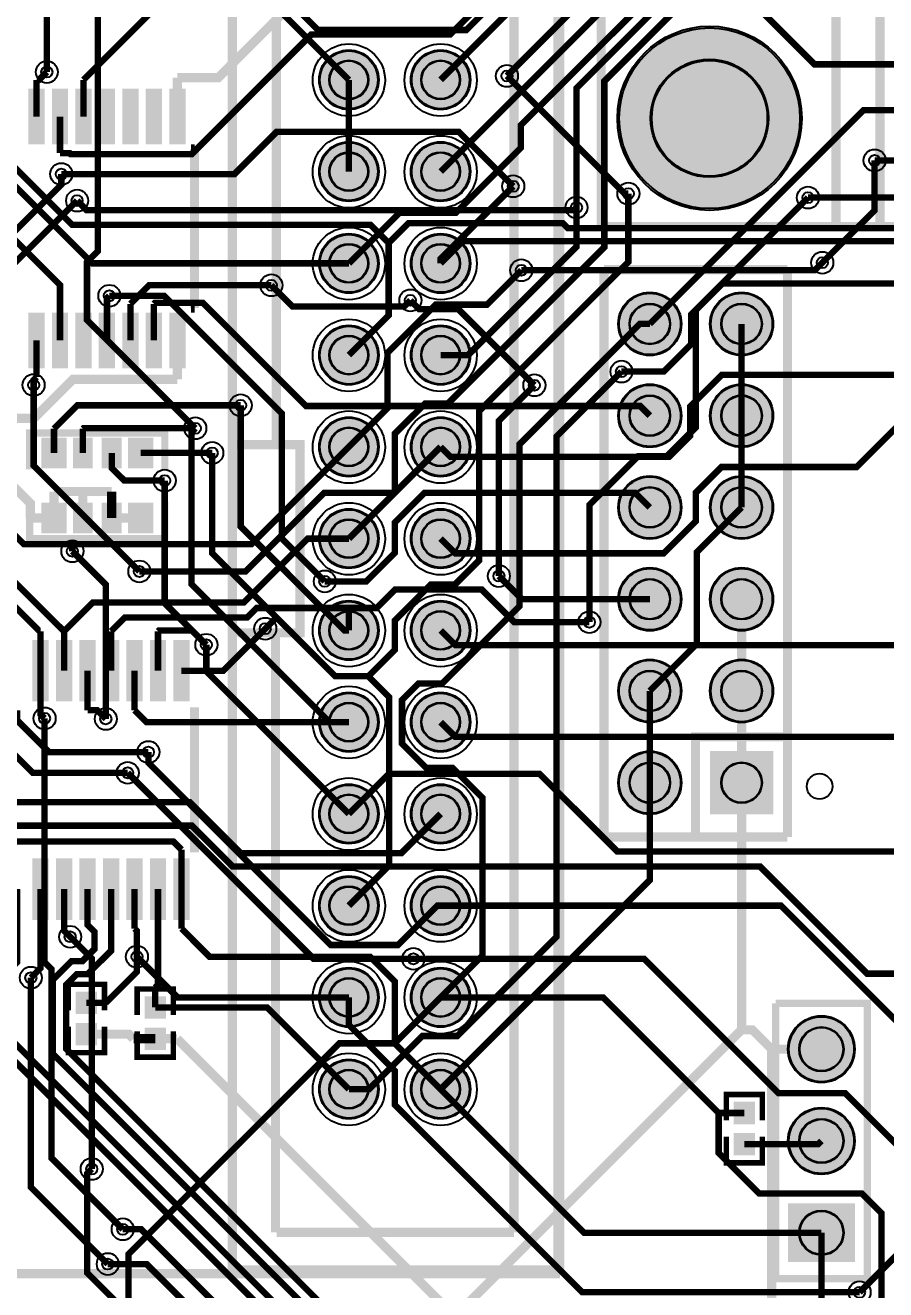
# Model space of a CAD drawing. Header units: millimetres. Extents: x 0 to 210, y -1 to 136.
# Drawn here: x 12.15 to 35.97, y 34.76 to 69.76 of the extents above; entities that cross this region are included whole.
import ezdxf

# ---------------------------------------------------------------- set-up
doc = ezdxf.new("R2010")
doc.units = ezdxf.units.MM
for name, color, linetype, true_color in [('BottomLayer', 7, 'Continuous', 0x0000ff), ('BottomSolderMaskLayer', 7, 'Continuous', 0xaa00ff), ('Hole', 7, 'Continuous', 0x222222), ('Multi-Layer', 7, 'Continuous', 0xc0c0c0), ('TopLayer', 7, 'Continuous', 0xff0000), ('TopPasteMaskLayer', 7, 'Continuous', 0x808080), ('TopSilkLayer', 7, 'Continuous', 0xffcc00), ('TopSolderMaskLayer', 7, 'Continuous', 0x800080)]:
    doc.layers.add(name, color=color, linetype=linetype, true_color=true_color)

msp = doc.modelspace()

# ---------------------------------------------------------------- hatches: boundary and pattern name
at = {"layer": 'BottomSolderMaskLayer'}
for points in [[(28.542, 67.186, 1), (33.643, 67.186, 1)], [(20.282, 68.25, 1), (21.933, 68.25, 1)], [(22.822, 68.25, 1), (24.473, 68.25, 1)], [(20.282, 65.71, 1), (21.933, 65.71, 1)], [(22.822, 65.71, 1), (24.473, 65.71, 1)], [(20.282, 63.17, 1), (21.933, 63.17, 1)], [(22.822, 63.17, 1), (24.473, 63.17, 1)], [(28.563, 61.493, 1), (30.314, 61.493, 1)], [(31.103, 61.493, 1), (32.854, 61.493, 1)], [(20.282, 60.63, 1), (21.933, 60.63, 1)], [(22.822, 60.63, 1), (24.473, 60.63, 1)], [(28.563, 58.953, 1), (30.314, 58.953, 1)], [(31.103, 58.953, 1), (32.854, 58.953, 1)], [(20.282, 58.09, 1), (21.933, 58.09, 1)], [(22.822, 58.09, 1), (24.473, 58.09, 1)], [(28.563, 56.413, 1), (30.314, 56.413, 1)], [(31.103, 56.413, 1), (32.854, 56.413, 1)], [(20.282, 55.55, 1), (21.933, 55.55, 1)], [(22.822, 55.55, 1), (24.473, 55.55, 1)], [(28.563, 53.873, 1), (30.314, 53.873, 1)], [(31.103, 53.873, 1), (32.854, 53.873, 1)], [(20.282, 53.01, 1), (21.933, 53.01, 1)], [(22.822, 53.01, 1), (24.473, 53.01, 1)], [(28.563, 51.333, 1), (30.314, 51.333, 1)], [(31.103, 51.333, 1), (32.854, 51.333, 1)], [(20.282, 50.47, 1), (21.933, 50.47, 1)], [(22.822, 50.47, 1), (24.473, 50.47, 1)], [(28.563, 48.793, 1), (30.314, 48.793, 1)], [(31.103, 47.918), (31.103, 49.669), (32.854, 49.669), (32.854, 47.918)], [(20.282, 47.93, 1), (21.933, 47.93, 1)], [(22.822, 47.93, 1), (24.473, 47.93, 1)], [(20.282, 45.39, 1), (21.933, 45.39, 1)], [(22.822, 45.39, 1), (24.473, 45.39, 1)], [(20.282, 42.85, 1), (21.933, 42.85, 1)], [(22.822, 42.85, 1), (24.473, 42.85, 1)], [(33.263, 41.416, 1), (35.113, 41.416, 1)], [(20.282, 40.31, 1), (21.933, 40.31, 1)], [(22.822, 40.31, 1), (24.473, 40.31, 1)], [(33.263, 38.876, 1), (35.113, 38.876, 1)], [(33.259, 35.527), (33.259, 37.146), (35.117, 37.146), (35.117, 35.527)]]:
    msp.add_hatch(color=256, dxfattribs=at).paths.add_polyline_path(points)
at = {"layer": 'Multi-Layer'}
for points in [[(20.308, 68.25, 1), (21.908, 68.25, 1)], [(22.848, 68.25, 1), (24.448, 68.25, 1)], [(20.308, 65.71, 1), (21.908, 65.71, 1)], [(22.848, 65.71, 1), (24.448, 65.71, 1)], [(20.308, 63.17, 1), (21.908, 63.17, 1)], [(22.848, 63.17, 1), (24.448, 63.17, 1)], [(28.589, 61.493, 1), (30.289, 61.493, 1)], [(31.129, 61.493, 1), (32.829, 61.493, 1)], [(20.308, 60.63, 1), (21.908, 60.63, 1)], [(22.848, 60.63, 1), (24.448, 60.63, 1)], [(28.589, 58.953, 1), (30.289, 58.953, 1)], [(31.129, 58.953, 1), (32.829, 58.953, 1)], [(20.308, 58.09, 1), (21.908, 58.09, 1)], [(22.848, 58.09, 1), (24.448, 58.09, 1)], [(28.589, 56.413, 1), (30.289, 56.413, 1)], [(31.129, 56.413, 1), (32.829, 56.413, 1)], [(20.308, 55.55, 1), (21.908, 55.55, 1)], [(22.848, 55.55, 1), (24.448, 55.55, 1)], [(28.589, 53.873, 1), (30.289, 53.873, 1)], [(31.129, 53.873, 1), (32.829, 53.873, 1)], [(20.308, 53.01, 1), (21.908, 53.01, 1)], [(22.848, 53.01, 1), (24.448, 53.01, 1)], [(28.589, 51.333, 1), (30.289, 51.333, 1)], [(31.129, 51.333, 1), (32.829, 51.333, 1)], [(20.308, 50.47, 1), (21.908, 50.47, 1)], [(22.848, 50.47, 1), (24.448, 50.47, 1)], [(28.589, 48.793, 1), (30.289, 48.793, 1)], [(31.129, 47.944), (31.129, 49.643), (32.829, 49.643), (32.829, 47.944)], [(20.308, 47.93, 1), (21.908, 47.93, 1)], [(22.848, 47.93, 1), (24.448, 47.93, 1)], [(20.308, 45.39, 1), (21.908, 45.39, 1)], [(22.848, 45.39, 1), (24.448, 45.39, 1)], [(20.308, 42.85, 1), (21.908, 42.85, 1)], [(22.848, 42.85, 1), (24.448, 42.85, 1)], [(33.288, 41.416, 1), (35.088, 41.416, 1)], [(20.308, 40.31, 1), (21.908, 40.31, 1)], [(22.848, 40.31, 1), (24.448, 40.31, 1)], [(33.288, 38.876, 1), (35.088, 38.876, 1)], [(33.288, 35.549), (33.288, 37.124), (35.088, 37.124), (35.088, 35.549)]]:
    msp.add_hatch(color=256, dxfattribs=at).paths.add_polyline_path(points)
at = {"layer": 'TopLayer'}
for points in [[(12.262, 67.982), (12.662, 67.982), (12.662, 66.488), (12.262, 66.488)], [(12.912, 67.982), (13.312, 67.982), (13.312, 66.488), (12.912, 66.488)], [(13.562, 67.982), (13.962, 67.982), (13.962, 66.488), (13.562, 66.488)], [(14.212, 67.982), (14.612, 67.982), (14.612, 66.488), (14.212, 66.488)], [(14.862, 67.982), (15.262, 67.982), (15.262, 66.488), (14.862, 66.488)], [(15.512, 67.982), (15.912, 67.982), (15.912, 66.488), (15.512, 66.488)], [(16.162, 67.982), (16.562, 67.982), (16.562, 66.488), (16.162, 66.488)], [(12.262, 61.782), (12.662, 61.782), (12.662, 60.288), (12.262, 60.288)], [(12.912, 61.782), (13.311, 61.782), (13.311, 60.288), (12.912, 60.288)], [(13.56, 61.782), (13.96, 61.782), (13.96, 60.288), (13.56, 60.288)], [(14.212, 61.782), (14.611, 61.782), (14.611, 60.288), (14.212, 60.288)], [(14.862, 61.782), (15.261, 61.782), (15.261, 60.288), (14.862, 60.288)], [(15.512, 61.782), (15.911, 61.782), (15.911, 60.288), (15.512, 60.288)], [(16.162, 61.782), (16.561, 61.782), (16.561, 60.288), (16.162, 60.288)], [(13.269, 57.523), (12.619, 57.523), (12.619, 58.323), (13.269, 58.323)], [(13.994, 57.523), (13.494, 57.523), (13.494, 58.323), (13.994, 58.323)], [(14.794, 57.523), (14.294, 57.523), (14.294, 58.323), (14.794, 58.323)], [(15.669, 57.523), (15.019, 57.523), (15.019, 58.323), (15.669, 58.323)], [(13.269, 55.723), (12.619, 55.723), (12.619, 56.523), (13.269, 56.523)], [(13.994, 55.723), (13.494, 55.723), (13.494, 56.523), (13.994, 56.523)], [(14.794, 55.723), (14.294, 55.723), (14.294, 56.523), (14.794, 56.523)], [(15.669, 55.723), (15.019, 55.723), (15.019, 56.523), (15.669, 56.523)], [(12.375, 52.717), (12.775, 52.717), (12.775, 51.067), (12.375, 51.067)], [(13.025, 52.717), (13.425, 52.717), (13.425, 51.067), (13.025, 51.067)], [(13.675, 52.717), (14.075, 52.717), (14.075, 51.067), (13.675, 51.067)], [(14.325, 52.717), (14.725, 52.717), (14.725, 51.067), (14.325, 51.067)], [(14.975, 52.717), (15.375, 52.717), (15.375, 51.067), (14.975, 51.067)], [(15.625, 52.717), (16.025, 52.717), (16.025, 51.067), (15.625, 51.067)], [(16.275, 52.717), (16.675, 52.717), (16.675, 51.067), (16.275, 51.067)], [(12.375, 46.672), (12.775, 46.672), (12.775, 45.022), (12.375, 45.022)], [(13.025, 46.672), (13.425, 46.672), (13.425, 45.022), (13.025, 45.022)], [(13.675, 46.672), (14.075, 46.672), (14.075, 45.022), (13.675, 45.022)], [(14.325, 46.672), (14.725, 46.672), (14.725, 45.022), (14.325, 45.022)], [(14.975, 46.672), (15.375, 46.672), (15.375, 45.022), (14.975, 45.022)], [(15.625, 46.672), (16.025, 46.672), (16.025, 45.022), (15.625, 45.022)], [(16.275, 46.672), (16.675, 46.672), (16.675, 45.022), (16.275, 45.022)], [(13.573, 42.416), (14.113, 42.416), (14.113, 42.981), (13.573, 42.981)], [(15.478, 42.289), (16.018, 42.289), (16.018, 42.854), (15.478, 42.854)], [(13.573, 42.116), (14.113, 42.116), (14.113, 41.55), (13.573, 41.55)], [(15.478, 41.989), (16.018, 41.989), (16.018, 41.423), (15.478, 41.423)], [(32.325, 39.368), (31.785, 39.368), (31.785, 39.933), (32.325, 39.933)], [(32.325, 39.068), (31.785, 39.068), (31.785, 38.502), (32.325, 38.502)]]:
    msp.add_hatch(color=256, dxfattribs=at).paths.add_polyline_path(points)
at = {"layer": 'TopPasteMaskLayer'}
for points in [[(12.262, 67.982), (12.662, 67.982), (12.662, 66.488), (12.262, 66.488)], [(12.912, 67.982), (13.312, 67.982), (13.312, 66.488), (12.912, 66.488)], [(13.562, 67.982), (13.962, 67.982), (13.962, 66.488), (13.562, 66.488)], [(14.212, 67.982), (14.612, 67.982), (14.612, 66.488), (14.212, 66.488)], [(14.862, 67.982), (15.262, 67.982), (15.262, 66.488), (14.862, 66.488)], [(15.512, 67.982), (15.912, 67.982), (15.912, 66.488), (15.512, 66.488)], [(16.162, 67.982), (16.562, 67.982), (16.562, 66.488), (16.162, 66.488)], [(12.262, 61.782), (12.662, 61.782), (12.662, 60.288), (12.262, 60.288)], [(12.912, 61.782), (13.311, 61.782), (13.311, 60.288), (12.912, 60.288)], [(13.56, 61.782), (13.96, 61.782), (13.96, 60.288), (13.56, 60.288)], [(14.212, 61.782), (14.611, 61.782), (14.611, 60.288), (14.212, 60.288)], [(14.862, 61.782), (15.261, 61.782), (15.261, 60.288), (14.862, 60.288)], [(15.512, 61.782), (15.911, 61.782), (15.911, 60.288), (15.512, 60.288)], [(16.162, 61.782), (16.561, 61.782), (16.561, 60.288), (16.162, 60.288)], [(13.269, 57.523), (12.619, 57.523), (12.619, 58.323), (13.269, 58.323)], [(13.994, 57.523), (13.494, 57.523), (13.494, 58.323), (13.994, 58.323)], [(14.794, 57.523), (14.294, 57.523), (14.294, 58.323), (14.794, 58.323)], [(15.669, 57.523), (15.019, 57.523), (15.019, 58.323), (15.669, 58.323)], [(13.269, 55.723), (12.619, 55.723), (12.619, 56.523), (13.269, 56.523)], [(13.994, 55.723), (13.494, 55.723), (13.494, 56.523), (13.994, 56.523)], [(14.794, 55.723), (14.294, 55.723), (14.294, 56.523), (14.794, 56.523)], [(15.669, 55.723), (15.019, 55.723), (15.019, 56.523), (15.669, 56.523)], [(12.375, 52.717), (12.775, 52.717), (12.775, 51.067), (12.375, 51.067)], [(13.025, 52.717), (13.425, 52.717), (13.425, 51.067), (13.025, 51.067)], [(13.675, 52.717), (14.075, 52.717), (14.075, 51.067), (13.675, 51.067)], [(14.325, 52.717), (14.725, 52.717), (14.725, 51.067), (14.325, 51.067)], [(14.975, 52.717), (15.375, 52.717), (15.375, 51.067), (14.975, 51.067)], [(15.625, 52.717), (16.025, 52.717), (16.025, 51.067), (15.625, 51.067)], [(16.275, 52.717), (16.675, 52.717), (16.675, 51.067), (16.275, 51.067)], [(12.375, 46.672), (12.775, 46.672), (12.775, 45.022), (12.375, 45.022)], [(13.025, 46.672), (13.425, 46.672), (13.425, 45.022), (13.025, 45.022)], [(13.675, 46.672), (14.075, 46.672), (14.075, 45.022), (13.675, 45.022)], [(14.325, 46.672), (14.725, 46.672), (14.725, 45.022), (14.325, 45.022)], [(14.975, 46.672), (15.375, 46.672), (15.375, 45.022), (14.975, 45.022)], [(15.625, 46.672), (16.025, 46.672), (16.025, 45.022), (15.625, 45.022)], [(16.275, 46.672), (16.675, 46.672), (16.675, 45.022), (16.275, 45.022)], [(13.613, 42.401), (14.073, 42.401), (14.113, 42.441), (14.113, 42.941), (14.073, 42.981), (13.613, 42.981), (13.573, 42.941), (13.573, 42.441)], [(15.518, 42.274), (15.978, 42.274), (16.018, 42.314), (16.018, 42.814), (15.978, 42.854), (15.518, 42.854), (15.478, 42.814), (15.478, 42.314)], [(13.613, 42.131), (14.073, 42.131), (14.113, 42.091), (14.113, 41.59), (14.073, 41.55), (13.613, 41.55), (13.573, 41.59), (13.573, 42.091)], [(15.518, 42.004), (15.978, 42.004), (16.018, 41.964), (16.018, 41.463), (15.978, 41.423), (15.518, 41.423), (15.478, 41.463), (15.478, 41.964)], [(32.285, 39.353), (31.825, 39.353), (31.785, 39.393), (31.785, 39.893), (31.825, 39.933), (32.285, 39.933), (32.325, 39.893), (32.325, 39.393)], [(32.285, 39.083), (31.825, 39.083), (31.785, 39.043), (31.785, 38.542), (31.825, 38.502), (32.285, 38.502), (32.325, 38.542), (32.325, 39.043)]]:
    msp.add_hatch(color=256, dxfattribs=at).paths.add_polyline_path(points)
at = {"layer": 'TopSolderMaskLayer'}
for points in [[(28.542, 67.186, 1), (33.643, 67.186, 1)], [(20.282, 68.25, 1), (21.933, 68.25, 1)], [(22.822, 68.25, 1), (24.473, 68.25, 1)], [(12.236, 68.007), (12.687, 68.007), (12.687, 66.463), (12.236, 66.463)], [(12.886, 68.007), (13.337, 68.007), (13.337, 66.463), (12.886, 66.463)], [(13.536, 68.007), (13.987, 68.007), (13.987, 66.463), (13.536, 66.463)], [(14.186, 68.007), (14.637, 68.007), (14.637, 66.463), (14.186, 66.463)], [(14.836, 68.007), (15.287, 68.007), (15.287, 66.463), (14.836, 66.463)], [(15.486, 68.007), (15.937, 68.007), (15.937, 66.463), (15.486, 66.463)], [(16.136, 68.007), (16.587, 68.007), (16.587, 66.463), (16.136, 66.463)], [(20.282, 65.71, 1), (21.933, 65.71, 1)], [(22.822, 65.71, 1), (24.473, 65.71, 1)], [(20.282, 63.17, 1), (21.933, 63.17, 1)], [(22.822, 63.17, 1), (24.473, 63.17, 1)], [(28.563, 61.493, 1), (30.314, 61.493, 1)], [(31.103, 61.493, 1), (32.854, 61.493, 1)], [(12.236, 61.807), (12.687, 61.807), (12.687, 60.263), (12.236, 60.263)], [(12.886, 61.807), (13.337, 61.807), (13.337, 60.263), (12.886, 60.263)], [(13.535, 61.807), (13.985, 61.807), (13.985, 60.263), (13.535, 60.263)], [(14.186, 61.807), (14.637, 61.807), (14.637, 60.263), (14.186, 60.263)], [(14.836, 61.807), (15.287, 61.807), (15.287, 60.263), (14.836, 60.263)], [(15.486, 61.807), (15.937, 61.807), (15.937, 60.263), (15.486, 60.263)], [(16.136, 61.807), (16.587, 61.807), (16.587, 60.263), (16.136, 60.263)], [(20.282, 60.63, 1), (21.933, 60.63, 1)], [(22.822, 60.63, 1), (24.473, 60.63, 1)], [(28.563, 58.953, 1), (30.314, 58.953, 1)], [(31.103, 58.953, 1), (32.854, 58.953, 1)], [(20.282, 58.09, 1), (21.933, 58.09, 1)], [(22.822, 58.09, 1), (24.473, 58.09, 1)], [(13.295, 57.498), (12.594, 57.498), (12.594, 58.348), (13.295, 58.348)], [(14.02, 57.498), (13.469, 57.498), (13.469, 58.348), (14.02, 58.348)], [(14.82, 57.498), (14.269, 57.498), (14.269, 58.348), (14.82, 58.348)], [(15.695, 57.498), (14.994, 57.498), (14.994, 58.348), (15.695, 58.348)], [(28.563, 56.413, 1), (30.314, 56.413, 1)], [(31.103, 56.413, 1), (32.854, 56.413, 1)], [(13.295, 55.698), (12.594, 55.698), (12.594, 56.549), (13.295, 56.549)], [(14.02, 55.698), (13.469, 55.698), (13.469, 56.549), (14.02, 56.549)], [(14.82, 55.698), (14.269, 55.698), (14.269, 56.549), (14.82, 56.549)], [(15.695, 55.698), (14.994, 55.698), (14.994, 56.549), (15.695, 56.549)], [(20.282, 55.55, 1), (21.933, 55.55, 1)], [(22.822, 55.55, 1), (24.473, 55.55, 1)], [(28.563, 53.873, 1), (30.314, 53.873, 1)], [(31.103, 53.873, 1), (32.854, 53.873, 1)], [(20.282, 53.01, 1), (21.933, 53.01, 1)], [(22.822, 53.01, 1), (24.473, 53.01, 1)], [(12.349, 52.743), (12.8, 52.743), (12.8, 51.042), (12.349, 51.042)], [(12.999, 52.743), (13.45, 52.743), (13.45, 51.042), (12.999, 51.042)], [(13.649, 52.743), (14.1, 52.743), (14.1, 51.042), (13.649, 51.042)], [(14.299, 52.743), (14.75, 52.743), (14.75, 51.042), (14.299, 51.042)], [(14.949, 52.743), (15.4, 52.743), (15.4, 51.042), (14.949, 51.042)], [(15.599, 52.743), (16.05, 52.743), (16.05, 51.042), (15.599, 51.042)], [(16.249, 52.743), (16.7, 52.743), (16.7, 51.042), (16.249, 51.042)], [(28.563, 51.333, 1), (30.314, 51.333, 1)], [(31.103, 51.333, 1), (32.854, 51.333, 1)], [(20.282, 50.47, 1), (21.933, 50.47, 1)], [(22.822, 50.47, 1), (24.473, 50.47, 1)], [(28.563, 48.793, 1), (30.314, 48.793, 1)], [(31.103, 47.918), (31.103, 49.669), (32.854, 49.669), (32.854, 47.918)], [(20.282, 47.93, 1), (21.933, 47.93, 1)], [(22.822, 47.93, 1), (24.473, 47.93, 1)], [(12.349, 46.698), (12.8, 46.698), (12.8, 44.997), (12.349, 44.997)], [(12.999, 46.697), (13.45, 46.697), (13.45, 44.997), (12.999, 44.997)], [(13.649, 46.697), (14.1, 46.697), (14.1, 44.997), (13.649, 44.997)], [(14.299, 46.697), (14.75, 46.697), (14.75, 44.997), (14.299, 44.997)], [(14.949, 46.697), (15.4, 46.697), (15.4, 44.997), (14.949, 44.997)], [(15.599, 46.697), (16.05, 46.697), (16.05, 44.997), (15.599, 44.997)], [(16.249, 46.697), (16.7, 46.697), (16.7, 44.997), (16.249, 44.997)], [(20.282, 45.39, 1), (21.933, 45.39, 1)], [(22.822, 45.39, 1), (24.473, 45.39, 1)], [(20.282, 42.85, 1), (21.933, 42.85, 1)], [(22.822, 42.85, 1), (24.473, 42.85, 1)], [(13.549, 42.389), (14.137, 42.389), (14.137, 43.008), (13.549, 43.008)], [(15.454, 42.262), (16.042, 42.262), (16.042, 42.881), (15.454, 42.881)], [(13.549, 42.142), (14.137, 42.142), (14.137, 41.523), (13.549, 41.523)], [(15.454, 42.015), (16.042, 42.015), (16.042, 41.396), (15.454, 41.396)], [(33.263, 41.416, 1), (35.113, 41.416, 1)], [(20.282, 40.31, 1), (21.933, 40.31, 1)], [(22.822, 40.31, 1), (24.473, 40.31, 1)], [(32.349, 39.341), (31.761, 39.341), (31.761, 39.96), (32.349, 39.96)], [(33.263, 38.876, 1), (35.113, 38.876, 1)], [(32.349, 39.094), (31.761, 39.094), (31.761, 38.475), (32.349, 38.475)], [(33.259, 35.527), (33.259, 37.146), (35.117, 37.146), (35.117, 35.527)]]:
    msp.add_hatch(color=256, dxfattribs=at).paths.add_polyline_path(points)

# ---------------------------------------------------------------- linework, layer by layer
at = {"layer": 'BottomLayer'}
for points, const_width in [([(21.108, 68.25), (13.138, 76.22), (13.138, 77.464), (12.002, 78.6), (12.002, 79.655)], 0.178), ([(19.229, 71.307), (19.229, 70.655), (20.253, 69.631), (24.357, 69.631), (33.875, 79.148), (38.292, 79.148)], 0.178), ([(16.857, 58.605), (13.86, 61.602), (13.86, 63.208), (14.16, 63.508), (14.16, 74.489), (12.058, 76.591), (12.058, 77.427)], 0.178), ([(25.483, 68.36), (34.597, 77.474), (39.936, 77.474)], 0.178), ([(11.246, 76.853), (12.747, 75.352), (12.747, 68.467)], 0.178), ([(23.648, 65.71), (30.955, 73.018), (39.544, 73.018), (39.739, 73.213), (42.326, 73.213), (43.267, 72.272)], 0.178), ([(21.108, 63.17), (22.504, 64.566), (24.069, 64.566), (25.87, 66.367), (25.87, 66.995), (31.502, 72.626), (40.612, 72.626), (40.628, 72.611), (40.628, 72.626)], 0.178), ([(27.409, 64.717), (27.409, 68.022), (31.084, 71.698), (63.532, 71.698), (65.278, 69.952)], 0.178), ([(21.108, 55.55), (22.377, 56.82), (22.377, 58.452), (23.216, 59.29), (23.852, 59.29), (28.179, 63.618), (28.179, 68.213), (31.307, 71.341), (51.189, 71.341), (52.578, 69.952)], 0.178), ([(21.108, 65.71), (21.108, 68.25)], 0.178), ([(39.878, 67.412), (35.357, 67.412), (29.439, 61.494)], 0.178), ([(35.661, 66.019), (35.661, 64.636), (34.213, 63.188)], 0.178), ([(13.148, 65.641), (13.148, 65.349), (11.247, 63.448)], 0.178), ([(28.845, 65.102), (28.845, 63.209), (24.716, 59.08), (24.716, 54.951), (24.045, 54.28), (23.374, 54.28), (22.378, 53.284), (22.378, 52.471), (21.647, 51.74)], 0.178), ([(23.648, 63.17), (23.648, 63.295), (25.657, 65.305)], 0.178), ([(11.514, 59.795), (11.514, 62.835), (13.586, 64.907)], 0.178), ([(23.648, 60.63), (24.406, 60.63), (27.409, 63.633), (27.409, 64.717)], 0.178), ([(27.767, 53.239), (27.767, 56.481), (29.121, 57.835), (29.915, 57.835), (30.709, 58.628), (30.709, 61.882), (33.818, 64.991)], 0.178), ([(21.108, 58.09), (22.176, 59.159), (22.176, 60.69), (23.513, 62.026), (24.929, 62.026), (25.882, 62.98)], 0.178), ([(20.442, 54.366), (19.255, 55.553), (19.255, 59.012), (15.995, 62.272), (14.479, 62.272)], 0.178), ([(22.811, 62.146), (22.641, 61.976), (19.551, 61.976), (18.963, 62.564)], 0.178), ([(23.648, 42.85), (24.809, 44.011), (24.809, 48.374), (23.983, 49.2), (23.25, 49.2), (22.579, 49.871), (22.579, 51.085), (23.033, 51.539), (23.688, 51.539), (25.834, 53.685), (25.834, 58.164), (29.163, 61.494), (29.439, 61.494)], 0.178), ([(31.979, 61.494), (31.979, 58.954)], 0.178), ([(38.27, 60.659), (37.984, 60.373), (37.984, 37.429), (35.244, 34.688)], 0.178), ([(28.654, 60.174), (26.857, 58.377), (26.857, 44.526), (24.112, 41.781), (23.138, 41.781), (21.666, 40.31), (21.108, 40.31)], 0.178), ([(15.309, 54.641), (12.382, 57.568), (12.382, 59.802)], 0.178), ([(25.26, 54.515), (25.26, 58.813), (26.244, 59.797)], 0.178), ([(18.114, 59.241), (18.114, 55.884), (20.987, 53.01), (21.108, 53.01)], 0.178), ([(31.979, 58.954), (31.979, 56.414)], 0.178), ([(16.857, 58.605), (16.752, 58.5), (16.752, 54.287), (20.569, 50.47), (21.108, 50.47)], 0.178), ([(19.104, 53.368), (17.325, 55.146), (17.325, 57.923)], 0.178), ([(17.163, 52.611), (16.01, 53.764), (16.01, 57.158)], 0.178), ([(29.439, 51.334), (30.743, 52.638), (30.743, 55.178), (31.979, 56.414)], 0.178), ([(14.38, 50.56), (14.38, 54.277), (13.454, 55.202)], 0.178), ([(31.979, 51.334), (31.979, 53.874)], 0.254), ([(18.793, 53.057), (19.104, 53.368)], 0.178), ([(21.647, 51.74), (20.731, 51.74), (19.104, 53.368)], 0.178), ([(17.163, 52.611), (17.163, 51.874), (21.108, 47.93)], 0.178), ([(21.647, 51.74), (22.221, 51.165), (22.221, 46.504), (21.108, 45.39)], 0.178), ([(31.979, 51.334), (31.979, 48.794)], 0.254), ([(29.439, 51.334), (29.439, 48.794)], 0.178), ([(14.85, 36.432), (12.878, 38.404), (12.878, 43.632), (12.684, 43.826), (12.684, 50.574)], 0.178), ([(23.648, 45.39), (23.556, 45.39), (22.467, 44.301), (20.606, 44.301), (15.56, 49.347), (15.56, 49.641)], 0.178), ([(22.895, 43.919), (20.134, 43.919), (14.986, 49.067)], 0.178), ([(23.648, 40.31), (29.439, 46.101), (29.439, 48.794)], 0.178), ([(31.979, 41.953), (31.979, 48.794)], 0.254), ([(13.991, 38.102), (13.991, 43.929), (13.393, 44.528)], 0.178), ([(21.108, 42.85), (16.368, 42.85), (15.241, 43.977)], 0.178), ([(12.304, 43.394), (12.304, 37.599), (14.435, 35.468)], 0.178), ([(12.268, 31.307), (15.009, 34.048), (15.009, 35.745), (20.844, 41.58), (22.378, 41.58), (23.648, 42.85)], 0.178), ([(12.268, 28.767), (13.538, 30.037), (13.538, 31.632), (15.582, 33.676), (23.702, 33.676), (31.979, 41.953)], 0.254), ([(32.813, 41.416), (32.276, 41.953), (31.979, 41.953)], 0.254), ([(34.188, 41.416), (32.813, 41.416)], 0.254), ([(32.813, 41.416), (32.813, 34.08), (33.502, 33.391), (33.502, 30.037), (34.772, 28.767)], 0.254), ([(34.188, 36.336), (34.188, 35.282)], 0.178), ([(34.188, 35.282), (34.188, 34.431), (37.312, 31.307)], 0.178)]:
    msp.add_lwpolyline(points, dxfattribs=dict(at, const_width=const_width))
at = {"layer": 'BottomSolderMaskLayer'}
for centre, radius in [((31.092, 67.186), 2.551), ((21.108, 68.25), 0.825), ((23.648, 68.25), 0.825), ((21.107, 68.25), 0.542), ((23.647, 68.25), 0.542), ((31.091, 67.186), 1.633), ((21.108, 65.71), 0.825), ((23.648, 65.71), 0.825), ((21.107, 65.71), 0.542), ((23.647, 65.71), 0.542), ((21.108, 63.17), 0.825), ((21.107, 63.17), 0.542), ((23.648, 63.17), 0.825), ((23.647, 63.17), 0.542), ((29.439, 61.493), 0.875), ((31.979, 61.493), 0.875), ((29.439, 61.494), 0.566), ((31.979, 61.494), 0.566), ((21.108, 60.63), 0.825), ((23.648, 60.63), 0.825), ((21.107, 60.63), 0.542), ((23.647, 60.63), 0.542), ((29.439, 58.953), 0.875), ((29.439, 58.954), 0.566), ((31.979, 58.953), 0.875), ((31.979, 58.954), 0.566), ((21.108, 58.09), 0.825), ((23.648, 58.09), 0.825), ((21.107, 58.09), 0.542), ((23.647, 58.09), 0.542), ((29.439, 56.413), 0.875), ((31.979, 56.413), 0.875), ((29.439, 56.414), 0.566), ((31.979, 56.414), 0.566), ((21.108, 55.55), 0.825), ((23.648, 55.55), 0.825), ((21.107, 55.55), 0.542), ((23.647, 55.55), 0.542), ((29.439, 53.873), 0.875), ((31.979, 53.873), 0.875), ((29.439, 53.874), 0.566), ((31.979, 53.874), 0.566), ((21.108, 53.01), 0.825), ((23.648, 53.01), 0.825), ((21.107, 53.01), 0.542), ((23.647, 53.01), 0.542), ((29.439, 51.333), 0.875), ((31.979, 51.333), 0.875), ((29.439, 51.334), 0.566), ((31.979, 51.334), 0.566), ((21.108, 50.47), 0.825), ((23.648, 50.47), 0.825), ((21.107, 50.47), 0.542), ((23.647, 50.47), 0.542), ((29.439, 48.793), 0.875), ((29.439, 48.793), 0.566), ((31.979, 48.793), 0.566), ((21.108, 47.93), 0.825), ((23.648, 47.93), 0.825), ((21.107, 47.93), 0.542), ((23.647, 47.93), 0.542), ((21.108, 45.39), 0.825), ((23.648, 45.39), 0.825), ((21.107, 45.39), 0.542), ((23.647, 45.39), 0.542), ((21.108, 42.85), 0.825), ((23.648, 42.85), 0.825), ((21.107, 42.85), 0.542), ((23.647, 42.85), 0.542), ((34.188, 41.416), 0.925), ((34.188, 41.416), 0.617), ((21.108, 40.31), 0.825), ((23.648, 40.31), 0.825), ((21.107, 40.31), 0.542), ((23.647, 40.31), 0.542), ((34.188, 38.876), 0.925), ((34.188, 38.876), 0.617), ((34.188, 36.336), 0.619)]:
    msp.add_circle(centre, radius, dxfattribs=at)
at = {"layer": 'Hole'}
for centre in [(12.747, 68.467), (25.483, 68.359), (35.661, 66.019), (13.148, 65.641), (25.657, 65.305), (28.845, 65.102), (33.817, 64.991), (13.586, 64.907), (27.409, 64.717), (25.882, 62.98), (34.213, 63.188), (18.963, 62.564), (14.479, 62.272), (22.811, 62.146), (28.654, 60.174), (12.382, 59.802), (26.244, 59.797), (18.114, 59.241), (16.857, 58.605), (17.325, 57.923), (16.01, 57.158), (13.454, 55.202), (15.309, 54.641), (25.26, 54.515), (20.442, 54.366), (18.793, 53.057), (27.767, 53.238), (17.163, 52.611), (12.684, 50.574), (14.38, 50.56), (15.56, 49.641), (14.986, 49.067), (13.393, 44.528), (15.241, 43.977), (22.895, 43.918), (12.304, 43.394), (13.991, 38.102), (14.85, 36.432), (14.435, 35.468), (35.244, 34.688)]:
    msp.add_circle(centre, 0.153, dxfattribs=at)
at = {"layer": 'Multi-Layer'}
for centre, radius in [((31.092, 67.186), 2.5), ((21.108, 68.25), 0.8), ((23.648, 68.25), 0.8), ((12.747, 68.467), 0.305), ((21.107, 68.25), 0.525), ((23.647, 68.25), 0.525), ((25.483, 68.359), 0.305), ((31.091, 67.186), 1.6), ((21.108, 65.71), 0.8), ((23.648, 65.71), 0.8), ((21.107, 65.71), 0.525), ((23.647, 65.71), 0.525), ((35.661, 66.019), 0.305), ((13.148, 65.641), 0.305), ((25.657, 65.305), 0.305), ((13.586, 64.907), 0.305), ((28.845, 65.102), 0.305), ((33.817, 64.991), 0.305), ((27.409, 64.717), 0.305), ((21.108, 63.17), 0.8), ((23.648, 63.17), 0.8), ((21.107, 63.17), 0.525), ((23.647, 63.17), 0.525), ((34.213, 63.188), 0.305), ((25.882, 62.98), 0.305), ((18.963, 62.564), 0.305), ((14.479, 62.272), 0.305), ((22.811, 62.146), 0.305), ((29.439, 61.493), 0.85), ((31.979, 61.493), 0.85), ((29.439, 61.494), 0.55), ((31.979, 61.494), 0.55), ((21.108, 60.63), 0.8), ((23.648, 60.63), 0.8), ((21.107, 60.63), 0.525), ((23.647, 60.63), 0.525), ((28.654, 60.174), 0.305), ((12.382, 59.802), 0.305), ((26.244, 59.797), 0.305), ((18.114, 59.241), 0.305), ((29.439, 58.953), 0.85), ((29.439, 58.954), 0.55), ((31.979, 58.953), 0.85), ((31.979, 58.954), 0.55), ((16.857, 58.605), 0.305), ((21.108, 58.09), 0.8), ((23.648, 58.09), 0.8), ((21.107, 58.09), 0.525), ((23.647, 58.09), 0.525), ((17.325, 57.923), 0.305), ((16.01, 57.158), 0.305), ((29.439, 56.413), 0.85), ((31.979, 56.413), 0.85), ((29.439, 56.414), 0.55), ((31.979, 56.414), 0.55), ((21.108, 55.55), 0.8), ((21.107, 55.55), 0.525), ((23.648, 55.55), 0.8), ((23.647, 55.55), 0.525), ((13.454, 55.202), 0.305), ((15.309, 54.641), 0.305), ((20.442, 54.366), 0.305), ((25.26, 54.515), 0.305), ((29.439, 53.873), 0.85), ((31.979, 53.873), 0.85), ((29.439, 53.874), 0.55), ((31.979, 53.874), 0.55), ((21.108, 53.01), 0.8), ((23.648, 53.01), 0.8), ((18.793, 53.057), 0.305), ((21.107, 53.01), 0.525), ((23.647, 53.01), 0.525), ((27.767, 53.238), 0.305), ((17.163, 52.611), 0.305), ((29.439, 51.333), 0.85), ((31.979, 51.333), 0.85), ((29.439, 51.334), 0.55), ((31.979, 51.334), 0.55), ((21.108, 50.47), 0.8), ((23.648, 50.47), 0.8), ((12.684, 50.574), 0.305), ((14.38, 50.56), 0.305), ((21.107, 50.47), 0.525), ((23.647, 50.47), 0.525), ((15.56, 49.641), 0.305), ((14.986, 49.067), 0.305), ((29.439, 48.793), 0.85), ((29.439, 48.793), 0.55), ((31.979, 48.793), 0.55), ((21.108, 47.93), 0.8), ((23.648, 47.93), 0.8), ((21.107, 47.93), 0.525), ((23.647, 47.93), 0.525), ((21.108, 45.39), 0.8), ((21.107, 45.39), 0.525), ((23.648, 45.39), 0.8), ((23.647, 45.39), 0.525), ((13.393, 44.528), 0.305), ((15.241, 43.977), 0.305), ((22.895, 43.918), 0.305), ((12.304, 43.394), 0.305), ((21.108, 42.85), 0.8), ((23.648, 42.85), 0.8), ((21.107, 42.85), 0.525), ((23.647, 42.85), 0.525), ((34.188, 41.416), 0.9), ((34.188, 41.416), 0.6), ((21.108, 40.31), 0.8), ((23.648, 40.31), 0.8), ((21.107, 40.31), 0.525), ((23.647, 40.31), 0.525), ((34.188, 38.876), 0.9), ((34.188, 38.876), 0.6), ((13.991, 38.102), 0.305), ((34.188, 36.336), 0.6), ((14.85, 36.432), 0.305), ((14.435, 35.468), 0.305), ((35.244, 34.688), 0.305)]:
    msp.add_circle(centre, radius, dxfattribs=at)
at = {"layer": 'TopLayer'}
for points, const_width in [([(39.306, 73.591), (27.999, 73.591), (23.915, 69.508), (20.07, 69.508), (16.759, 66.196), (13.405, 66.196), (13.38, 66.221), (13.112, 66.221)], 0.178), ([(19.229, 71.307), (16.819, 71.307), (13.762, 68.25)], 0.178), ([(16.362, 68.313), (17.499, 68.313), (19.977, 70.79)], 0.254), ([(22.21, 63.736), (22.755, 64.281), (27.034, 64.281), (27.171, 64.144), (51.13, 64.144), (53.848, 66.862), (53.848, 68.176), (54.354, 68.682), (56.388, 68.682), (57.658, 69.952)], 0.178), ([(23.648, 68.25), (25.476, 70.079), (32.597, 70.079), (33.995, 68.681), (43.688, 68.681), (44.958, 69.952)], 0.178), ([(23.648, 63.17), (24.264, 63.786), (53.354, 63.786), (56.388, 66.82), (56.388, 68.176), (56.894, 68.682), (61.468, 68.682), (62.738, 69.952)], 0.178), ([(55.118, 69.952), (53.848, 68.682), (49.455, 68.682), (48.768, 67.995), (48.768, 66.731), (47.029, 64.991), (33.818, 64.991)], 0.178), ([(50.038, 69.952), (48.768, 68.682), (44.194, 68.682), (43.688, 68.176), (43.688, 66.879), (42.828, 66.019), (35.661, 66.019)], 0.178), ([(12.462, 68.25), (12.53, 68.25), (12.747, 68.467)], 0.178), ([(12.462, 67.235), (12.462, 68.25)], 0.178), ([(13.762, 67.235), (13.762, 68.25)], 0.178), ([(16.362, 67.235), (16.362, 68.313)], 0.254), ([(28.845, 65.102), (28.741, 65.102), (25.483, 68.36)], 0.178), ([(13.112, 67.235), (13.112, 66.221)], 0.178), ([(92.05, 67.412), (93.187, 66.275), (93.187, 64.988), (92.837, 64.639), (75.756, 64.639), (73.138, 62.02), (40.314, 62.02), (39.722, 62.612), (31.446, 62.612), (30.583, 61.749), (30.583, 60.931), (29.825, 60.174), (28.654, 60.174)], 0.178), ([(13.148, 65.641), (17.94, 65.641), (19.112, 66.813), (24.149, 66.813), (25.657, 65.305)], 0.178), ([(11.162, 66.221), (11.162, 66.015), (14.007, 63.17), (21.108, 63.17)], 0.178), ([(11.812, 66.221), (11.812, 65.871), (13.444, 64.239), (21.707, 64.239), (22.21, 63.736)], 0.178), ([(13.586, 64.907), (13.852, 64.641), (27.332, 64.641), (27.409, 64.717)], 0.178), ([(13.112, 62.049), (13.112, 62.571), (11.614, 64.069), (10.512, 64.069)], 0.178), ([(22.21, 63.736), (22.21, 61.732), (21.108, 60.63)], 0.178), ([(125.426, 62.103), (126.561, 63.239), (128.861, 63.239), (129.034, 63.066), (129.034, 60.221), (115.298, 46.485), (81.856, 46.485), (78.878, 43.507), (35.456, 43.507), (32.486, 46.477), (17.888, 46.477), (16.762, 47.604), (9.989, 47.604), (9.325, 46.94)], 0.178), ([(25.882, 62.98), (34.005, 62.98), (34.213, 63.188)], 0.178), ([(14.412, 62.049), (14.412, 62.205), (14.479, 62.272)], 0.178), ([(18.963, 62.564), (15.576, 62.564), (15.062, 62.049)], 0.178), ([(13.112, 61.035), (13.112, 62.049)], 0.178), ([(14.412, 61.035), (14.412, 62.049)], 0.178), ([(15.062, 61.035), (15.062, 62.049)], 0.178), ([(15.712, 62.049), (15.737, 62.075), (17.069, 62.075), (19.92, 59.223), (29.169, 59.223), (29.439, 58.954)], 0.178), ([(15.712, 61.035), (15.712, 62.049)], 0.178), ([(26.244, 59.797), (24.141, 61.9), (23.057, 61.9), (22.811, 62.146)], 0.178), ([(12.462, 61.035), (12.462, 60.021)], 0.178), ([(16.362, 61.035), (16.362, 59.958)], 0.254), ([(11.356, 58.88), (12.395, 58.88), (13.473, 59.958), (16.362, 59.958)], 0.254), ([(12.462, 60.021), (12.382, 59.941), (12.382, 59.802)], 0.178), ([(23.648, 58.09), (23.92, 57.817), (29.978, 57.817), (30.557, 58.396), (30.557, 59.208), (31.435, 60.085), (60.237, 60.085)], 0.178), ([(109.111, 54.892), (68.161, 54.892), (63.559, 59.494), (37.124, 59.494), (35.163, 57.532), (31.421, 57.532), (30.709, 56.82), (30.709, 56.029), (29.823, 55.144), (24.054, 55.144), (23.648, 55.55)], 0.178), ([(12.945, 58.591), (13.594, 59.241), (18.114, 59.241)], 0.178), ([(12.945, 57.923), (12.945, 58.591)], 0.178), ([(13.744, 58.591), (13.759, 58.605), (16.857, 58.605)], 0.178), ([(13.744, 57.923), (13.744, 58.591)], 0.178), ([(13.454, 55.397), (18.414, 55.397), (21.108, 58.09)], 0.178), ([(15.309, 54.641), (18.248, 54.641), (20.426, 56.82), (22.378, 56.82), (23.648, 58.09)], 0.178), ([(14.544, 57.923), (14.544, 57.506), (14.893, 57.158), (16.01, 57.158)], 0.178), ([(15.344, 57.923), (17.325, 57.923)], 0.178), ([(11.356, 57.218), (11.603, 57.218), (12.289, 56.532), (12.289, 56.123)], 0.254), ([(12.945, 56.123), (12.945, 56.854)], 0.254), ([(12.945, 56.854), (13.744, 56.854)], 0.254), ([(13.744, 56.123), (13.744, 56.854)], 0.254), ([(13.744, 56.854), (14.544, 56.854)], 0.254), ([(14.544, 56.489), (14.544, 56.854)], 0.254), ([(20.442, 54.366), (21.591, 54.366), (22.378, 55.153), (22.378, 55.993), (23.205, 56.82), (29.032, 56.82), (29.439, 56.414)], 0.178), ([(14.544, 56.489), (14.689, 56.344), (14.689, 56.123)], 0.254), ([(14.544, 56.123), (14.544, 56.489)], 0.254), ([(11.356, 56.149), (12.109, 55.397), (13.454, 55.397)], 0.178), ([(12.945, 56.123), (12.289, 56.123)], 0.254), ([(15.344, 56.123), (14.689, 56.123)], 0.254), ([(12.575, 52.985), (12.547, 52.985), (10.051, 55.481), (9.757, 55.481)], 0.178), ([(13.225, 52.985), (10.728, 55.481), (10.557, 55.481)], 0.178), ([(21.108, 55.55), (19.969, 55.55), (18.204, 53.785), (14.025, 53.785), (13.225, 52.985)], 0.178), ([(13.454, 55.202), (13.454, 55.397)], 0.178), ([(39.808, 55.278), (37.133, 52.604), (24.054, 52.604), (23.648, 53.01)], 0.178), ([(29.439, 53.874), (25.901, 53.874), (25.26, 54.515)], 0.178), ([(21.108, 53.631), (21.881, 53.631), (22.394, 54.144), (24.781, 54.144), (25.686, 53.239), (27.767, 53.239)], 0.178), ([(14.525, 52.985), (14.906, 53.367), (18.291, 53.367), (18.555, 53.631), (21.108, 53.631)], 0.178), ([(21.108, 53.01), (21.108, 53.631)], 0.178), ([(12.575, 51.892), (12.575, 52.985)], 0.178), ([(13.225, 52.896), (13.225, 52.985)], 0.178), ([(13.225, 51.892), (13.225, 52.896)], 0.178), ([(14.525, 51.892), (14.525, 52.985)], 0.178), ([(15.825, 52.985), (15.849, 53.009), (16.765, 53.009), (17.163, 52.611)], 0.178), ([(15.825, 51.892), (15.825, 52.985)], 0.178), ([(16.475, 51.892), (17.628, 51.892), (18.793, 53.057)], 0.178), ([(12.684, 50.574), (12.575, 50.683), (12.575, 51.892)], 0.178), ([(13.875, 51.892), (13.875, 50.8)], 0.178), ([(15.175, 51.892), (15.175, 50.8)], 0.178), ([(10.625, 50.8), (12.358, 49.067), (14.986, 49.067)], 0.178), ([(15.56, 49.641), (12.806, 49.641), (11.925, 50.522), (11.925, 50.8)], 0.178), ([(13.875, 50.8), (14.14, 50.8), (14.38, 50.56)], 0.178), ([(21.108, 50.47), (15.505, 50.47), (15.175, 50.8)], 0.178), ([(23.648, 50.47), (24.053, 50.065), (38.631, 50.065)], 0.178), ([(21.108, 47.93), (22.219, 49.041), (26.386, 49.041), (28.539, 46.889), (39.67, 46.889), (42.404, 44.154), (75.688, 44.154)], 0.178), ([(23.648, 47.93), (22.564, 46.846), (18.113, 46.846), (16.707, 48.253), (10.544, 48.253)], 0.178), ([(16.475, 46.94), (16.251, 47.163), (10.848, 47.163), (10.625, 46.94)], 0.178), ([(16.475, 45.847), (16.475, 46.94)], 0.178), ([(11.275, 45.847), (11.275, 41.667), (23.166, 29.776), (23.166, 29.462), (27.049, 25.579), (38.32, 25.579), (39.115, 24.783), (39.115, 23.853), (39.728, 23.24)], 0.178), ([(11.925, 45.847), (11.925, 43.825), (11.731, 43.631), (11.731, 41.717), (23.523, 29.924), (23.523, 29.61), (27.093, 26.04), (41.947, 26.04)], 0.178), ([(12.575, 45.847), (12.575, 43.664), (12.304, 43.394)], 0.178), ([(95.145, 23.24), (95.187, 23.283), (95.187, 24.933), (92.681, 27.439), (91.26, 27.439), (91.096, 27.275), (32.25, 27.275), (30.723, 28.801), (30.723, 29.397), (30.035, 30.085), (24.12, 30.085), (12.91, 41.294), (12.91, 43.331), (13.433, 43.854), (13.731, 43.854), (14.067, 44.19), (14.067, 44.665), (13.875, 44.857), (13.875, 45.847)], 0.178), ([(13.225, 45.847), (13.225, 44.696), (13.393, 44.528)], 0.178), ([(98.732, 23.24), (98.146, 23.826), (98.146, 24.761), (95.111, 27.796), (91.112, 27.796), (91.007, 27.691), (34.157, 27.691), (33.486, 28.363), (33.486, 28.973), (32.182, 30.276), (31.602, 30.276), (30.962, 30.916), (30.962, 31.627), (30.252, 32.338), (22.372, 32.338), (13.281, 41.429), (13.281, 43.195), (13.583, 43.497), (13.879, 43.497), (14.525, 44.142), (14.525, 45.847)], 0.178), ([(15.175, 45.301), (15.175, 45.847)], 0.178), ([(15.825, 45.847), (15.825, 44.755)], 0.178), ([(16.475, 45.301), (16.475, 45.847)], 0.178), ([(15.175, 45.301), (15.175, 44.755)], 0.178), ([(16.475, 45.301), (16.475, 44.755)], 0.178), ([(75.235, 37.657), (74.116, 36.539), (41.919, 36.539), (33.067, 45.39), (23.648, 45.39)], 0.178), ([(15.241, 43.977), (15.241, 44.688), (15.175, 44.755)], 0.178), ([(15.825, 44.755), (15.825, 43.198), (15.748, 43.122)], 0.178), ([(23.648, 40.31), (22.378, 41.58), (22.378, 43.293), (21.699, 43.971), (17.258, 43.971), (16.475, 44.755)], 0.178), ([(14.381, 42.699), (15.241, 43.559), (15.241, 43.977)], 0.178), ([(79.912, 34.876), (40.168, 34.876), (34.842, 40.202), (32.996, 40.202), (29.279, 43.919), (22.895, 43.919)], 0.178), ([(15.748, 42.572), (15.748, 43.122)], 0.178), ([(13.843, 42.699), (14.381, 42.699)], 0.178), ([(21.108, 42.85), (21.108, 42.091), (22.378, 40.82), (22.378, 39.882), (27.572, 34.688), (35.244, 34.688)], 0.178), ([(23.648, 42.85), (28.145, 42.85), (31.344, 39.651)], 0.178), ([(15.748, 42.572), (18.846, 42.572), (21.108, 40.31)], 0.178), ([(15.148, 41.706), (15.021, 41.833), (13.843, 41.833)], 0.254), ([(15.448, 41.706), (15.148, 41.706)], 0.254), ([(15.448, 41.706), (15.748, 41.706)], 0.254), ([(15.748, 41.706), (16.349, 41.706)], 0.254), ([(16.349, 41.706), (25.055, 33), (32.102, 33), (33.502, 31.599), (33.502, 30.907), (35.207, 29.202)], 0.254), ([(34.188, 36.336), (27.621, 36.336), (23.648, 40.31)], 0.178), ([(31.344, 39.651), (31.344, 38.544), (32.464, 37.424), (35.305, 37.424), (35.854, 36.875), (35.854, 32.389)], 0.178), ([(31.344, 39.651), (31.518, 39.651)], 0.178), ([(32.055, 39.651), (31.518, 39.651)], 0.178), ([(32.055, 38.785), (34.097, 38.785), (34.188, 38.876)], 0.178), ([(13.991, 38.102), (13.861, 37.972), (13.861, 35.231), (16.052, 33.04), (16.566, 33.04)], 0.178), ([(14.85, 36.432), (15.358, 36.432), (22.174, 29.616), (22.174, 23.062)], 0.178), ([(14.435, 35.468), (15.51, 35.468), (17.939, 33.039)], 0.178)]:
    msp.add_lwpolyline(points, dxfattribs=dict(at, const_width=const_width))
at = {"layer": 'TopSilkLayer', "const_width": 0.254}
msp.add_lwpolyline([(134.292, 64.186), (28.092, 64.186), (28.092, 135.551), (134.292, 135.551), (134.292, 64.186)], close=True, dxfattribs=at)
at = {"layer": 'TopSilkLayer'}
for points, const_width in [([(-0.051, 75.884), (-0.051, 35.204), (26.949, 35.204)], 0.254), ([(26.949, 35.204), (26.949, 75.884)], 0.254), ([(17.882, 75.794), (17.882, 35.305)], 0.254), ([(26.899, 75.795), (26.899, 35.305)], 0.254), ([(19.101, 74.727), (19.101, 61.976), (19.101, 58.15)], 0.254), ([(25.679, 74.752), (25.679, 36.348)], 0.254), ([(34.592, 64.186), (34.592, 73.186)], 0.254), ([(35.808, 73.183), (35.808, 64.182)], 0.254), ([(16.734, 66.335), (16.837, 66.335)], 0.254), ([(16.837, 61.935), (16.837, 66.335)], 0.254), ([(80.692, 64.186), (34.592, 64.186)], 0.254), ([(79.508, 64.182), (35.808, 64.182)], 0.254), ([(28.169, 62.994), (33.249, 62.994)], 0.254), ([(28.169, 47.293), (28.169, 62.994)], 0.254), ([(33.249, 47.293), (33.249, 62.994)], 0.254), ([(16.734, 61.935), (16.837, 61.935)], 0.254), ([(12.275, 57.473), (12.275, 58.473), (16.015, 58.473), (16.015, 57.433)], 0.2), ([(19.73, 58.15), (19.755, 58.15), (19.755, 52.943), (17.977, 52.943), (17.952, 52.918)], 0.254), ([(19.755, 58.15), (17.977, 58.15)], 0.254), ([(16.014, 56.573), (16.014, 55.553), (12.274, 55.553), (12.274, 56.593)], 0.2), ([(19.075, 52.943), (19.075, 41.3), (19.075, 36.348)], 0.254), ([(16.837, 50.877), (16.837, 46.862)], 0.254), ([(30.702, 47.293), (30.702, 50.064), (33.249, 50.064)], 0.254), ([(28.169, 47.293), (33.249, 47.293)], 0.254), ([(13.344, 42.492), (13.344, 43.21), (14.342, 43.21), (14.342, 42.492)], 0.152), ([(15.249, 42.365), (15.249, 43.083), (16.247, 43.083), (16.247, 42.365)], 0.152), ([(32.918, 36.971), (32.918, 35.066), (35.458, 35.066), (35.458, 42.686), (32.918, 42.686)], 0.203), ([(32.918, 42.686), (32.918, 36.971)], 0.203), ([(13.344, 42.039), (13.344, 41.321), (14.342, 41.321), (14.342, 42.039)], 0.152), ([(15.249, 41.912), (15.249, 41.194), (16.247, 41.194), (16.247, 41.912)], 0.152), ([(32.553, 39.444), (32.553, 40.162), (31.556, 40.162), (31.556, 39.444)], 0.152), ([(32.553, 38.991), (32.553, 38.273), (31.556, 38.273), (31.556, 38.991)], 0.152), ([(25.679, 36.348), (19.109, 36.348)], 0.254), ([(26.899, 35.305), (17.899, 35.305)], 0.254)]:
    msp.add_lwpolyline(points, dxfattribs=dict(at, const_width=const_width))
for centre, radius in [((31.092, 67.186), 2.5), ((21.109, 68.245), 1), ((23.649, 68.245), 1), ((21.109, 65.705), 1), ((23.649, 65.705), 1), ((21.109, 63.165), 1), ((23.649, 63.165), 1), ((21.109, 60.625), 1), ((23.649, 60.625), 1), ((21.109, 58.085), 1), ((23.649, 58.085), 1), ((21.109, 55.545), 1), ((23.649, 55.545), 1), ((21.109, 53.005), 1), ((23.649, 53.005), 1), ((21.109, 50.465), 1), ((23.649, 50.465), 1), ((34.138, 48.692), 0.354), ((21.109, 47.925), 1), ((23.649, 47.925), 1), ((21.109, 45.385), 1), ((23.649, 45.385), 1), ((21.109, 42.845), 1), ((23.649, 42.845), 1), ((21.109, 40.305), 1), ((23.649, 40.305), 1)]:
    msp.add_circle(centre, radius, dxfattribs=at)
at = {"layer": 'TopSolderMaskLayer'}
for centre, radius in [((31.092, 67.186), 2.551), ((21.108, 68.25), 0.825), ((23.648, 68.25), 0.825), ((21.107, 68.25), 0.542), ((23.647, 68.25), 0.542), ((31.091, 67.186), 1.633), ((21.108, 65.71), 0.825), ((23.648, 65.71), 0.825), ((21.107, 65.71), 0.542), ((23.647, 65.71), 0.542), ((21.108, 63.17), 0.825), ((21.107, 63.17), 0.542), ((23.648, 63.17), 0.825), ((23.647, 63.17), 0.542), ((29.439, 61.493), 0.875), ((31.979, 61.493), 0.875), ((29.439, 61.494), 0.566), ((31.979, 61.494), 0.566), ((21.108, 60.63), 0.825), ((23.648, 60.63), 0.825), ((21.107, 60.63), 0.542), ((23.647, 60.63), 0.542), ((29.439, 58.953), 0.875), ((29.439, 58.954), 0.566), ((31.979, 58.953), 0.875), ((31.979, 58.954), 0.566), ((21.108, 58.09), 0.825), ((23.648, 58.09), 0.825), ((21.107, 58.09), 0.542), ((23.647, 58.09), 0.542), ((29.439, 56.413), 0.875), ((31.979, 56.413), 0.875), ((29.439, 56.414), 0.566), ((31.979, 56.414), 0.566), ((21.108, 55.55), 0.825), ((23.648, 55.55), 0.825), ((21.107, 55.55), 0.542), ((23.647, 55.55), 0.542), ((29.439, 53.873), 0.875), ((31.979, 53.873), 0.875), ((29.439, 53.874), 0.566), ((31.979, 53.874), 0.566), ((21.108, 53.01), 0.825), ((23.648, 53.01), 0.825), ((21.107, 53.01), 0.542), ((23.647, 53.01), 0.542), ((29.439, 51.333), 0.875), ((31.979, 51.333), 0.875), ((29.439, 51.334), 0.566), ((31.979, 51.334), 0.566), ((21.108, 50.47), 0.825), ((23.648, 50.47), 0.825), ((21.107, 50.47), 0.542), ((23.647, 50.47), 0.542), ((29.439, 48.793), 0.875), ((29.439, 48.793), 0.566), ((31.979, 48.793), 0.566), ((21.108, 47.93), 0.825), ((23.648, 47.93), 0.825), ((21.107, 47.93), 0.542), ((23.647, 47.93), 0.542), ((21.108, 45.39), 0.825), ((23.648, 45.39), 0.825), ((21.107, 45.39), 0.542), ((23.647, 45.39), 0.542), ((21.108, 42.85), 0.825), ((23.648, 42.85), 0.825), ((21.107, 42.85), 0.542), ((23.647, 42.85), 0.542), ((34.188, 41.416), 0.925), ((34.188, 41.416), 0.617), ((21.108, 40.31), 0.825), ((23.648, 40.31), 0.825), ((21.107, 40.31), 0.542), ((23.647, 40.31), 0.542), ((34.188, 38.876), 0.925), ((34.188, 38.876), 0.617), ((34.188, 36.336), 0.619)]:
    msp.add_circle(centre, radius, dxfattribs=at)

doc.saveas('drawing.dxf')
